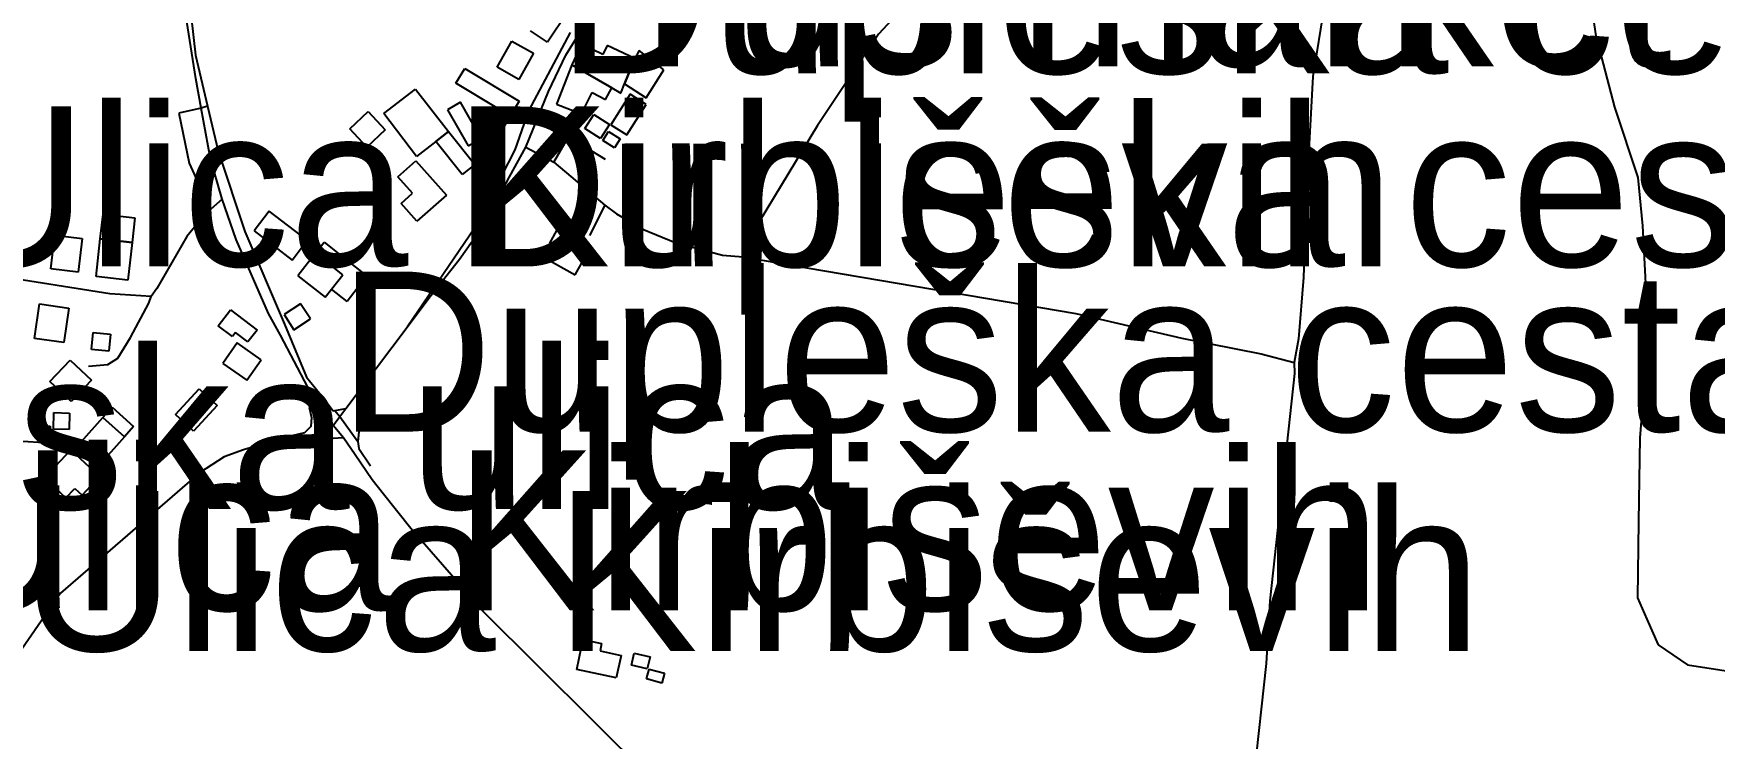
# Model space of a CAD drawing. Extents: x -8864 to 13231, y -7697 to 8949.
# Drawn here: x 1289 to 1941, y 4374 to 4647 of the extents above; entities that cross this region are included whole.
import ezdxf

# ---------------------------------------------------------------- set-up
doc = ezdxf.new("R2010")
doc.units = 0
for name, color, linetype in [('OSM_BUILDING_ALLOTMENT_HOUSE', 9, 'CONTINUOUS'), ('OSM_BUILDING_BARN', 9, 'CONTINUOUS'), ('OSM_BUILDING_GARAGE', 9, 'CONTINUOUS'), ('OSM_BUILDING_HOUSE', 9, 'CONTINUOUS'), ('OSM_BUILDING_YES', 9, 'CONTINUOUS'), ('OSM_HIGHWAY_FOOTWAY', 8, 'CONTINUOUS'), ('OSM_HIGHWAY_PATH', 8, 'CONTINUOUS'), ('OSM_HIGHWAY_RESIDENTIAL', 8, 'CONTINUOUS'), ('OSM_HIGHWAY_SERVICE', 8, 'CONTINUOUS'), ('OSM_HIGHWAY_TERTIARY', 8, 'CONTINUOUS'), ('OSM_HIGHWAY_TRACK', 8, 'CONTINUOUS'), ('OSM_LABELS', 8, 'CONTINUOUS')]:
    doc.layers.add(name, color=color, linetype=linetype)

msp = doc.modelspace()

# ---------------------------------------------------------------- linework, layer by layer
at = {"layer": 'OSM_BUILDING_ALLOTMENT_HOUSE'}
for p, q in [((1521.125741, 4402.284982), (1522.182403, 4406.977408)), ((1522.182403, 4406.977408), (1528.346263, 4405.587472)), ((1528.346263, 4405.587472), (1527.289601, 4400.906165)), ((1527.289601, 4400.906165), (1521.125741, 4402.284982)), ((1526.975666, 4396.992104), (1528.039984, 4400.817209)), ((1532.879188, 4395.346419), (1526.975666, 4396.992104)), ((1528.039984, 4400.817209), (1533.943507, 4399.171524)), ((1533.943507, 4399.171524), (1532.879188, 4395.346419))]:
    msp.add_line(p, q, dxfattribs=at)
at = {"layer": 'OSM_BUILDING_BARN'}
for p, q in [((1496.17168, 4655.220082), (1488.591282, 4643.86708)), ((1488.591282, 4643.86708), (1481.906748, 4648.325996)), ((1314.969517, 4567.631838), (1316.026178, 4577.183482)), ((1316.026178, 4577.183482), (1328.361555, 4575.815785)), ((1328.361555, 4575.815785), (1327.304893, 4566.27526)), ((1327.304893, 4566.27526), (1314.969517, 4567.631838)), ((1398.522359, 4562.016494), (1401.922053, 4566.308619)), ((1409.127261, 4553.643516), (1398.522359, 4562.016494)), ((1401.922053, 4566.308619), (1419.647935, 4552.320297)), ((1404.747474, 4548.106009), (1409.127261, 4553.643516)), ((1410.735224, 4543.369105), (1404.747474, 4548.106009)), ((1414.670906, 4548.350638), (1410.735224, 4543.369105)), ((1415.804137, 4547.461079), (1414.670906, 4548.350638)), ((1419.647935, 4552.320297), (1415.804137, 4547.461079))]:
    msp.add_line(p, q, dxfattribs=at)
at = {"layer": 'OSM_BUILDING_GARAGE'}
for p, q in [((1311.539195, 4524.777313), (1312.205351, 4531.304456)), ((1312.205351, 4531.304456), (1318.989425, 4530.615047)), ((1318.989425, 4530.615047), (1318.323269, 4524.087905)), ((1318.323269, 4524.087905), (1311.539195, 4524.777313)), ((1315.980237, 4498.401877), (1319.517756, 4502.360416)), ((1319.517756, 4502.360416), (1327.917451, 4494.854759)), ((1324.379931, 4490.896219), (1315.980237, 4498.401877)), ((1327.917451, 4494.854759), (1324.379931, 4490.896219))]:
    msp.add_line(p, q, dxfattribs=at)
at = {"layer": 'OSM_BUILDING_HOUSE'}
for p, q in [((1468.981785, 4634.148643), (1474.655599, 4644.31186)), ((1474.655599, 4644.31186), (1483.070607, 4639.619434)), ((1483.070607, 4639.619434), (1477.396793, 4629.456217)), ((1452.97872, 4627.955086), (1456.477955, 4633.748342)), ((1456.477955, 4633.748342), (1477.611188, 4621.005403)), ((1477.396793, 4629.456217), (1468.981785, 4634.148643)), ((1497.932783, 4635.149398), (1492.082859, 4619.860095)), ((1513.530029, 4626.209326), (1497.932783, 4635.149398)), ((1468.843959, 4618.381203), (1452.97872, 4627.955086)), ((1511.102769, 4621.672573), (1513.530029, 4626.209326)), ((1454.770451, 4620.571743), (1449.732165, 4617.702914)), ((1462.749012, 4606.572302), (1454.770451, 4620.571743)), ((1477.611188, 4621.005403), (1469.249779, 4607.150515)), ((1492.082859, 4619.860095), (1501.707669, 4616.146185)), ((1501.707669, 4616.146185), (1505.941973, 4624.430207)), ((1505.941973, 4624.430207), (1511.102769, 4621.672573)), ((1449.732165, 4617.702914), (1457.710727, 4603.703472)), ((1463.974127, 4610.33069), (1468.843959, 4618.381203)), ((1457.710727, 4603.703472), (1462.749012, 4606.572302)), ((1469.249779, 4607.150515), (1463.974127, 4610.33069)), ((1430.428947, 4591.683301), (1437.41976, 4597.910217)), ((1437.41976, 4597.910217), (1449.288061, 4584.600184)), ((1436.125732, 4585.289593), (1430.428947, 4591.683301)), ((1431.715318, 4581.364412), (1436.125732, 4585.289593)), ((1437.886835, 4574.448087), (1431.715318, 4581.364412)), ((1449.288061, 4584.600184), (1437.886835, 4574.448087)), ((1295.742868, 4555.956371), (1297.297233, 4569.044014)), ((1297.297233, 4569.044014), (1307.96339, 4567.765272)), ((1307.96339, 4567.765272), (1306.409026, 4554.66651)), ((1313.346239, 4552.987466), (1314.969517, 4567.631838)), ((1314.969517, 4567.631838), (1327.304893, 4566.27526)), ((1492.626504, 4571.97956), (1489.265095, 4566.008392)), ((1505.490211, 4564.74077), (1492.626504, 4571.97956)), ((1327.304893, 4566.27526), (1325.681616, 4551.619769)), ((1398.522359, 4562.016494), (1391.661715, 4553.332171)), ((1409.127261, 4553.643516), (1398.522359, 4562.016494)), ((1490.153303, 4565.508015), (1487.289597, 4560.415287)), ((1487.289597, 4560.415287), (1499.265096, 4553.676875)), ((1489.265095, 4566.008392), (1490.153303, 4565.508015)), ((1499.265096, 4553.676875), (1505.490211, 4564.74077)), ((1306.409026, 4554.66651), (1295.742868, 4555.956371)), ((1404.747474, 4548.106009), (1409.127261, 4553.643516)), ((1325.681616, 4551.619769), (1313.346239, 4552.987466)), ((1391.661715, 4553.332171), (1402.266617, 4544.959193)), ((1402.266617, 4544.959193), (1404.747474, 4548.106009)), ((1289.395241, 4529.01384), (1291.324797, 4542.435068)), ((1291.324797, 4542.435068), (1302.733681, 4540.789383)), ((1302.733681, 4540.789383), (1300.796468, 4527.379275)), ((1300.796468, 4527.379275), (1289.395241, 4529.01384)), ((1368.108879, 4527.25696), (1362.534606, 4519.339882)), ((1377.358497, 4520.752057), (1368.108879, 4527.25696)), ((1295.444246, 4512.301243), (1303.246698, 4520.618623)), ((1303.246698, 4520.618623), (1311.508567, 4512.879456)), ((1362.534606, 4519.339882), (1371.784224, 4512.834978)), ((1371.784224, 4512.834978), (1377.358497, 4520.752057)), ((1303.713773, 4504.562076), (1295.444246, 4512.301243)), ((1311.508567, 4512.879456), (1303.713773, 4504.562076)), ((1344.188509, 4499.513826), (1353.407499, 4509.454653)), ((1353.407499, 4509.454653), (1360.375341, 4502.994227)), ((1288.882224, 4502.393775), (1291.309483, 4502.249221)), ((1291.309483, 4502.249221), (1290.896007, 4495.25506)), ((1360.375341, 4502.994227), (1351.164008, 4493.053401)), ((1290.896007, 4495.25506), (1295.566758, 4494.988193)), ((1295.566758, 4494.988193), (1295.176253, 4488.383214)), ((1307.542257, 4488.972547), (1315.980237, 4498.401877)), ((1315.980237, 4498.401877), (1324.379931, 4490.896219)), ((1351.164008, 4493.053401), (1344.188509, 4499.513826)), ((1295.176253, 4488.383214), (1282.810248, 4489.117101)), ((1315.941952, 4481.46689), (1307.542257, 4488.972547)), ((1324.379931, 4490.896219), (1315.941952, 4481.46689)), ((1303.507035, 4485.870209), (1293.33858, 4474.917508)), ((1314.70918, 4475.495722), (1303.507035, 4485.870209)), ((1307.932762, 4468.190215), (1314.70918, 4475.495722)), ((1293.33858, 4474.917508), (1301.654048, 4467.20058)), ((1301.654048, 4467.20058), (1305.053742, 4470.870013)), ((1305.053742, 4470.870013), (1307.932762, 4468.190215)), ((1503.445801, 4409.034514), (1504.043044, 4411.836627)), ((1504.043044, 4411.836627), (1509.525434, 4410.66908)), ((1509.525434, 4410.66908), (1508.92819, 4407.866968)), ((1499.869996, 4400.650417), (1501.738297, 4409.401458)), ((1501.738297, 4409.401458), (1503.445801, 4409.034514)), ((1508.92819, 4407.866968), (1517.090519, 4406.121207)), ((1517.090519, 4406.121207), (1515.214562, 4397.370167)), ((1515.214562, 4397.370167), (1499.869996, 4400.650417))]:
    msp.add_line(p, q, dxfattribs=at)
at = {"layer": 'OSM_BUILDING_YES'}
for p, q in [((1501.745954, 4643.133193), (1497.932783, 4635.149398)), ((1510.053765, 4639.174654), (1501.745954, 4643.133193)), ((1511.700013, 4642.621697), (1510.053765, 4639.174654)), ((1522.381484, 4637.528969), (1511.700013, 4642.621697)), ((1524.081331, 4640.664666), (1522.381484, 4637.528969)), ((1533.729112, 4633.13677), (1524.081331, 4640.664666)), ((1497.932783, 4635.149398), (1513.530029, 4626.209326)), ((1522.381484, 4637.528969), (1518.407518, 4627.777174)), ((1518.407518, 4627.777174), (1522.381484, 4637.528969)), ((1526.807212, 4622.328623), (1533.729112, 4633.13677)), ((1425.007814, 4616.25738), (1437.358504, 4625.686709)), ((1437.358504, 4625.686709), (1450.115014, 4609.274338)), ((1513.530029, 4626.209326), (1516.968007, 4624.12998)), ((1516.968007, 4624.12998), (1518.407518, 4627.777174)), ((1518.407518, 4627.777174), (1526.807212, 4622.328623)), ((1520.620382, 4623.685201), (1513.108895, 4611.8763)), ((1519.280412, 4607.962238), (1526.791898, 4619.771139)), ((1526.791898, 4619.771139), (1520.620382, 4623.685201)), ((1411.799543, 4610.230615), (1418.90521, 4616.980147)), ((1418.90521, 4616.980147), (1425.589743, 4609.952627)), ((1437.733696, 4599.611499), (1425.007814, 4616.25738)), ((1503.070609, 4610.375168), (1506.577501, 4615.834839)), ((1506.577501, 4615.834839), (1512.580564, 4611.987494)), ((1418.484076, 4603.203095), (1411.799543, 4610.230615)), ((1425.589743, 4609.952627), (1418.484076, 4603.203095)), ((1450.115014, 4609.274338), (1445.222211, 4605.382516)), ((1445.222211, 4605.382516), (1450.115014, 4609.274338)), ((1450.115014, 4609.274338), (1460.291125, 4596.486922)), ((1509.08133, 4606.527824), (1503.070609, 4610.375168)), ((1512.580564, 4611.987494), (1509.08133, 4606.527824)), ((1509.961881, 4605.793937), (1512.220687, 4609.318816)), ((1514.533091, 4602.86951), (1509.961881, 4605.793937)), ((1512.220687, 4609.318816), (1516.791897, 4606.39439)), ((1513.108895, 4611.8763), (1519.280412, 4607.962238)), ((1516.791897, 4606.39439), (1514.533091, 4602.86951)), ((1445.222211, 4605.382516), (1437.733696, 4599.611499)), ((1455.405979, 4592.595099), (1445.222211, 4605.382516)), ((1460.291125, 4596.486922), (1455.405979, 4592.595099)), ((1380.55911, 4578.417746), (1374.663244, 4570.756416)), ((1395.321746, 4567.075864), (1380.55911, 4578.417746)), ((1374.663244, 4570.756416), (1389.42588, 4559.414533)), ((1389.42588, 4559.414533), (1395.321746, 4567.075864)), ((1392.703063, 4542.479546), (1386.301837, 4538.320856)), ((1396.554518, 4536.552856), (1392.703063, 4542.479546)), ((1360.696934, 4533.939775), (1365.482539, 4540.155572)), ((1365.482539, 4540.155572), (1375.796476, 4532.238493)), ((1386.301837, 4538.320856), (1390.153292, 4532.405285)), ((1390.153292, 4532.405285), (1396.554518, 4536.552856)), ((1366.225265, 4529.703249), (1360.696934, 4533.939775)), ((1367.496322, 4531.360053), (1366.225265, 4529.703249)), ((1372.289584, 4527.690621), (1367.496322, 4531.360053)), ((1375.796476, 4532.238493), (1372.289584, 4527.690621)), ((1296.822501, 4493.809526), (1296.990954, 4500.247713)), ((1296.990954, 4500.247713), (1303.047616, 4500.09204)), ((1303.047616, 4500.09204), (1302.88682, 4493.664973)), ((1302.88682, 4493.664973), (1296.822501, 4493.809526))]:
    msp.add_line(p, q, dxfattribs=at)
at = {"layer": 'OSM_HIGHWAY_FOOTWAY'}
for p, q in [((1347.113471, 4681.495443), (1351.945018, 4638.81883)), ((1497.289598, 4647.669946), (1481.19465, 4617.302612)), ((1351.945018, 4638.81883), (1356.623426, 4619.137328)), ((1356.623426, 4619.137328), (1354.165539, 4618.347844)), ((1356.623426, 4619.137328), (1360.773503, 4601.668605)), ((1354.165539, 4618.347844), (1345.436595, 4616.324097)), ((1345.436595, 4616.324097), (1349.494788, 4596.987299)), ((1481.19465, 4617.302612), (1475.834772, 4602.113385)), ((1360.773503, 4601.668605), (1371.041498, 4570.478428)), ((1475.834772, 4602.113385), (1460.352381, 4571.901723)), ((1349.494788, 4596.987299), (1354.732155, 4585.334071)), ((1354.732155, 4585.334071), (1354.425876, 4580.775079)), ((1354.425876, 4580.775079), (1355.620363, 4577.261319)), ((1371.041498, 4570.478428), (1386.447319, 4534.562467)), ((1460.352381, 4571.901723), (1434.050694, 4533.372681)), ((1386.447319, 4534.562467), (1394.969525, 4513.935808)), ((1394.969525, 4513.935808), (1401.7536, 4505.774101)), ((1396.003216, 4502.182504), (1399.410567, 4504.306328)), ((1396.003216, 4502.182504), (1396.990965, 4498.33516)), ((1399.410567, 4504.306328), (1401.7536, 4505.774101)), ((1401.7536, 4505.774101), (1405.337061, 4501.003838)), ((1405.987903, 4501.126153), (1410.306434, 4501.882278)), ((1396.684686, 4494.899237), (1394.219142, 4492.386231)), ((1396.990965, 4498.33516), (1396.684686, 4494.899237)), ((1405.337061, 4501.003838), (1405.987903, 4501.126153)), ((1405.987903, 4501.126153), (1407.963401, 4498.76882)), ((1407.963401, 4498.76882), (1414.915929, 4489.039264)), ((1415.788823, 4497.968217), (1414.915929, 4489.039264)), ((1394.219142, 4492.386231), (1389.341653, 4491.252043)), ((1414.915929, 4489.039264), (1415.375347, 4486.370586)), ((1415.375347, 4486.370586), (1419.83936, 4479.598815))]:
    msp.add_line(p, q, dxfattribs=at)
at = {"layer": 'OSM_HIGHWAY_PATH'}
for p, q in [((1911.669429, 4428.460268), (1915.268204, 4420.165127)), ((1915.268204, 4420.165127), (1919.701589, 4410.213181)), ((1919.701589, 4410.213181), (1931.049217, 4402.462894)), ((1931.049217, 4402.462894), (1973.951212, 4395.824557))]:
    msp.add_line(p, q, dxfattribs=at)
at = {"layer": 'OSM_HIGHWAY_RESIDENTIAL'}
for p, q in [((1495.658664, 4638.852189), (1504.066015, 4652.384611)), ((1488.928188, 4624.708194), (1495.658664, 4638.852189)), ((1480.199244, 4603.136378), (1488.928188, 4624.708194)), ((1473.84396, 4591.738898), (1480.199244, 4603.136378)), ((1464.425888, 4573.981069), (1473.84396, 4591.738898)), ((1362.22067, 4583.076814), (1355.620363, 4577.261319)), ((1355.620363, 4577.261319), (1348.568295, 4568.510278)), ((1454.387602, 4559.70364), (1464.425888, 4573.981069)), ((1348.568295, 4568.510278), (1336.952674, 4548.395116)), ((1318.706117, 4546.371368), (1242.580535, 4558.202508)), ((1442.879178, 4545.092627), (1454.387602, 4559.70364)), ((1336.952674, 4548.395116), (1334.732153, 4545.248299)), ((1334.732153, 4545.248299), (1318.706117, 4546.371368)), ((1434.050694, 4533.372681), (1442.879178, 4545.092627)), ((1410.306434, 4501.882278), (1434.050694, 4533.372681)), ((1407.963401, 4498.76882), (1410.306434, 4501.882278)), ((1405.329404, 4495.277299), (1407.963401, 4498.76882)), ((1383.813322, 4488.750157), (1378.369217, 4488.194183)), ((1389.020061, 4489.117101), (1383.813322, 4488.750157)), ((1409.395254, 4490.529276), (1389.020061, 4489.117101)), ((1363.070594, 4483.056977), (1353.537668, 4476.907898)), ((1370.597394, 4485.859089), (1363.070594, 4483.056977)), ((1378.369217, 4488.194183), (1370.597394, 4485.859089)), ((1353.537668, 4476.907898), (1299.571353, 4430.206028)), ((1299.571353, 4430.206028), (1279.579007, 4401.46214)), ((1299.571353, 4430.206028), (1290.980234, 4428.571463)), ((1290.980234, 4428.571463), (1275.275791, 4427.415036))]:
    msp.add_line(p, q, dxfattribs=at)
at = {"layer": 'OSM_HIGHWAY_SERVICE'}
for p, q in [((1490.99557, 4597.320884), (1496.738296, 4607.172754)), ((1496.738296, 4607.172754), (1510.94963, 4598.466191)), ((1480.199244, 4603.136378), (1490.99557, 4597.320884)), ((1490.99557, 4597.320884), (1510.804148, 4580.708362)), ((1510.804148, 4580.708362), (1504.831712, 4568.966177)), ((1510.804148, 4580.708362), (1515.298788, 4577.394753)), ((1326.669365, 4529.436381), (1333.80566, 4542.724175)), ((1333.80566, 4542.724175), (1334.732153, 4545.248299)), ((1321.837818, 4521.330271), (1326.669365, 4529.436381)), ((1317.94042, 4518.917341), (1321.837818, 4521.330271)), ((1310.390649, 4518.305769), (1317.94042, 4518.917341))]:
    msp.add_line(p, q, dxfattribs=at)
at = {"layer": 'OSM_HIGHWAY_TERTIARY'}
for p, q in [((1352.113472, 4629.856519), (1346.393716, 4665.705764)), ((1354.165539, 4618.347844), (1352.113472, 4629.856519)), ((1357.695402, 4598.599625), (1354.165539, 4618.347844)), ((1362.22067, 4583.076814), (1357.695402, 4598.599625)), ((1367.680089, 4567.387209), (1362.22067, 4583.076814)), ((1380.20689, 4538.632201), (1367.680089, 4567.387209)), ((1384.938896, 4530.259223), (1380.20689, 4538.632201)), ((1395.551455, 4510.155181), (1384.938896, 4530.259223)), ((1399.410567, 4504.306328), (1395.551455, 4510.155181)), ((1405.329404, 4495.277299), (1399.410567, 4504.306328)), ((1409.395254, 4490.529276), (1405.329404, 4495.277299)), ((1413.912866, 4483.846461), (1409.395254, 4490.529276)), ((1420.474888, 4474.128024), (1413.912866, 4483.846461)), ((1424.877645, 4468.612756), (1420.474888, 4474.128024)), ((1435.497861, 4455.291604), (1424.877645, 4468.612756)), ((1463.598936, 4423.134031), (1435.497861, 4455.291604)), ((1537.327887, 4349.967769), (1463.598936, 4423.134031))]:
    msp.add_line(p, q, dxfattribs=at)
at = {"layer": 'OSM_HIGHWAY_TRACK'}
for p, q in [((1643.200793, 4675.346364), (1617.01396, 4647.036135)), ((1790.076766, 4658.455854), (1785.59744, 4630.646003)), ((1893.147222, 4661.858419), (1895.451969, 4646.413444)), ((1617.01396, 4647.036135), (1593.399869, 4611.531595)), ((1895.451969, 4646.413444), (1902.741404, 4618.65919)), ((1785.59744, 4630.646003), (1783.062983, 4583.210247)), ((1902.741404, 4618.65919), (1911.738342, 4591.48315)), ((1593.399869, 4611.531595), (1570.704614, 4574.281295)), ((1911.738342, 4591.48315), (1913.576014, 4572.691207)), ((1783.062983, 4583.210247), (1782.036949, 4552.676121)), ((1515.298788, 4577.394753), (1525.82712, 4571.301271)), ((1570.704614, 4574.281295), (1564.441213, 4560.637677)), ((1525.82712, 4571.301271), (1538.15484, 4566.27526)), ((1913.576014, 4572.691207), (1915.620425, 4533.005738)), ((1538.15484, 4566.27526), (1556.432024, 4561.249249)), ((1556.432024, 4561.249249), (1564.441213, 4560.637677)), ((1564.441213, 4560.637677), (1582.304921, 4557.557578)), ((1582.304921, 4557.557578), (1693.621932, 4538.676679)), ((1782.036949, 4552.676121), (1780.030823, 4528.824809)), ((1693.621932, 4538.676679), (1734.693912, 4529.136155)), ((1734.693912, 4529.136155), (1765.605094, 4523.076031)), ((1780.030823, 4528.824809), (1778.338633, 4519.740183)), ((1915.620425, 4533.005738), (1914.908327, 4519.38436)), ((1765.605094, 4523.076031), (1778.338633, 4519.740183)), ((1778.438174, 4515.381342), (1768.889934, 4427.237124)), ((1778.338633, 4519.740183), (1778.438174, 4515.381342)), ((1914.908327, 4519.38436), (1912.504039, 4490.418081)), ((1912.504039, 4490.418081), (1911.952737, 4458.060358)), ((1911.952737, 4458.060358), (1911.669429, 4428.460268)), ((1768.889934, 4427.237124), (1767.450424, 4403.018869)), ((1767.450424, 4403.018869), (1761.906779, 4352.124951))]:
    msp.add_line(p, q, dxfattribs=at)

# ---------------------------------------------------------------- texts
at = {"layer": 'OSM_LABELS'}
for s, p in [('Dupleška cesta', (1492.293426, 4631.780191)), ('Tuš market Brigita', (1510.072482, 4634.541532)), ('Ulica Kirbiševih', (1250.133587, 4557.028643)), ('Dupleška cesta', (1452.188854, 4556.912124)), ('Dupleška cesta', (1407.362329, 4492.903288)), ('Karantanska ulica', (945.923866, 4462.849556)), ('Karantanska ulica', (769.814773, 4424.433449)), ('Ulica Kirbiševih', (1244.936388, 4423.564061)), ('Ulica Kirbiševih', (1284.023939, 4407.852817))]:
    msp.add_text(s, height=62.042552, dxfattribs=at).set_placement(p)

doc.saveas('drawing.dxf')
